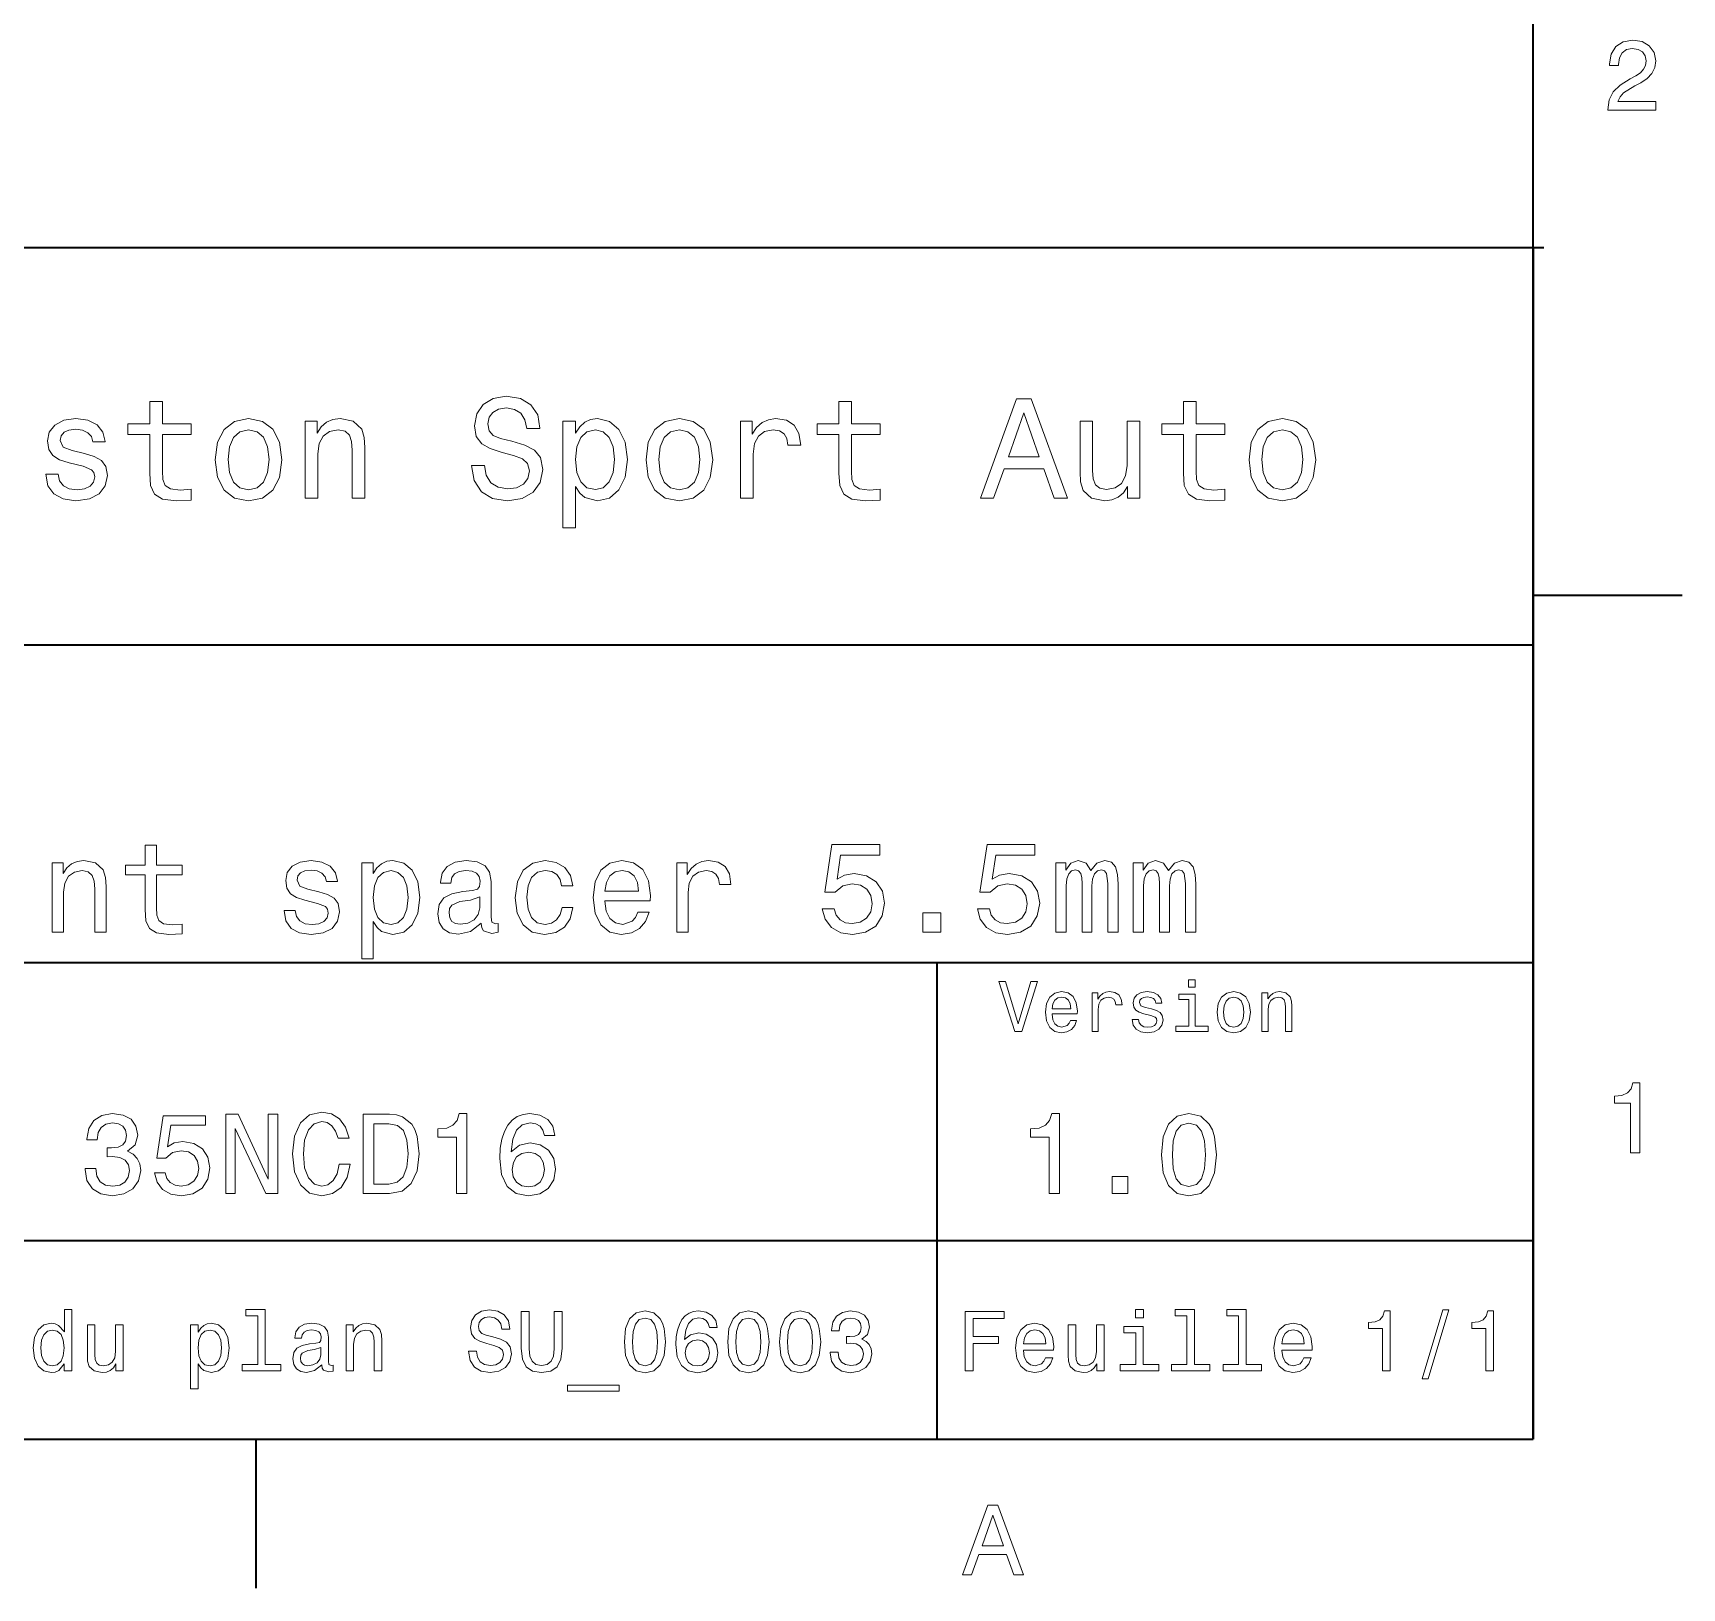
# Model space of a CAD drawing. Extents: x 0 to 297, y 0 to 210.
# Drawn here: x 211.5 to 294.5, y 2.5 to 80.8 of the extents above; entities that cross this region are included whole.
import ezdxf

# ---------------------------------------------------------------- set-up
doc = ezdxf.new("R2010")
doc.units = 0

msp = doc.modelspace()

# ---------------------------------------------------------------- linework, layer by layer
at = {"color": 7, "lineweight": 35}
for p, q in [((287, 10), (287, 200)), ((97.543045, 70), (287.54303, 70)), ((287, 70), (287, 10)), ((162, 50), (287, 50)), ((162, 34), (287, 34)), ((257, 10), (257, 34)), ((162, 20), (287, 20)), ((10, 10), (287, 10)), ((97, 10), (287, 10))]:
    msp.add_line(p, q, dxfattribs=at)
at = {"color": 7, "lineweight": 35, "ltscale": 0.1875}
for p, q in [((287, 52.5), (294.5, 52.5)), ((222.699997, 10), (222.699997, 2.5))]:
    msp.add_line(p, q, dxfattribs=at)
at = {"color": 7, "lineweight": 13}
for points in [[(290.76947, 76.916786), (293.175079, 76.916786), (293.175079, 77.350502), (291.273773, 77.350502), (291.3797, 77.587532), (291.561249, 77.784218), (292.121033, 78.142288), (292.418579, 78.293587), (292.751434, 78.510445), (292.988464, 78.762604), (293.124634, 79.060158), (293.175079, 79.398056), (293.089355, 79.821686), (292.852325, 80.154541), (292.489197, 80.366356), (292.020172, 80.442001), (291.536041, 80.35627), (291.167877, 80.119232), (290.930847, 79.740997), (290.850159, 79.241714), (290.850159, 79.171112), (291.309082, 79.171112), (291.309082, 79.211456), (291.354462, 79.554398), (291.490631, 79.806557), (291.707489, 79.967941), (291.994965, 80.023415), (292.287476, 79.972984), (292.504333, 79.846901), (292.645538, 79.650215), (292.695984, 79.403099), (292.660675, 79.171112), (292.56485, 78.974426), (292.403473, 78.802956), (292.181549, 78.651657), (291.884003, 78.490273), (291.389771, 78.177589), (291.041779, 77.844742), (290.835022, 77.441284), (290.76947, 76.931915)], [(234.20462, 59.030979), (233.548996, 59.030979), (233.693085, 58.267288), (234.053314, 57.70533), (234.608078, 57.366714), (235.357361, 57.244236), (236.099426, 57.359509), (236.654175, 57.67651), (237.007202, 58.17363), (237.136902, 58.82925), (237.028824, 59.420029), (236.726227, 59.801872), (236.236313, 60.054031), (235.580704, 60.241352), (235.018738, 60.378242), (234.651306, 60.536743), (234.442368, 60.767288), (234.377533, 61.127522), (234.442368, 61.451729), (234.629684, 61.696686), (234.917877, 61.862389), (235.314133, 61.920029), (235.71759, 61.84798), (236.034592, 61.653458), (236.24353, 61.32925), (236.344391, 60.889767), (237, 60.889767), (237, 60.904179), (236.884735, 61.581409), (236.546112, 62.085732), (236.01297, 62.402737), (235.292511, 62.510807), (234.644104, 62.402737), (234.139771, 62.100143), (233.815567, 61.631844), (233.700287, 61.026657), (233.793961, 60.486309), (234.067734, 60.118874), (234.5, 59.873917), (235.09079, 59.6866), (235.674362, 59.520893), (236.113831, 59.362389), (236.380402, 59.131844), (236.47406, 58.757202), (236.387619, 58.375359), (236.164276, 58.087173), (235.825653, 57.907059), (235.386169, 57.849422), (234.896255, 57.928673), (234.521622, 58.159222), (234.283875, 58.533859)], [(259.175781, 57.381123), (259.838623, 57.381123), (260.364563, 58.850864), (262.360229, 58.850864), (262.886169, 57.381123), (263.563416, 57.381123), (261.733429, 62.388329), (260.998566, 62.388329)], [(217.353027, 60.579971), (217.353027, 58.64193), (217.396255, 58.015129), (217.597992, 57.582851), (218.001434, 57.330688), (218.685883, 57.244236), (219.43515, 57.280258), (219.43515, 57.827808), (218.887604, 57.78458), (218.390488, 57.842216), (218.123917, 58.022331), (218.008652, 58.324928), (217.98703, 58.75), (217.98703, 60.579971), (219.43515, 60.579971), (219.43515, 61.120316), (217.98703, 61.120316), (217.98703, 62.251438), (217.353027, 62.251438), (217.353027, 61.120316), (216.257935, 61.120316), (216.257935, 60.579971)], [(252.05043, 60.579971), (252.05043, 58.64193), (252.093658, 58.015129), (252.29538, 57.582851), (252.698853, 57.330688), (253.383286, 57.244236), (254.132568, 57.280258), (254.132568, 57.827808), (253.585022, 57.78458), (253.087891, 57.842216), (252.82132, 58.022331), (252.706055, 58.324928), (252.684448, 58.75), (252.684448, 60.579971), (254.132568, 60.579971), (254.132568, 61.120316), (252.684448, 61.120316), (252.684448, 62.251438), (252.05043, 62.251438), (252.05043, 61.120316), (250.955322, 61.120316), (250.955322, 60.579971)], [(260.595093, 59.463257), (261.365997, 61.667866), (262.136902, 59.463257)], [(269.399109, 60.579971), (269.399109, 58.64193), (269.442352, 58.015129), (269.644073, 57.582851), (270.047546, 57.330688), (270.731995, 57.244236), (271.481262, 57.280258), (271.481262, 57.827808), (270.933716, 57.78458), (270.436584, 57.842216), (270.170013, 58.022331), (270.054749, 58.324928), (270.033142, 58.75), (270.033142, 60.579971), (271.481262, 60.579971), (271.481262, 61.120316), (270.033142, 61.120316), (270.033142, 62.251438), (269.399109, 62.251438), (269.399109, 61.120316), (268.304016, 61.120316), (268.304016, 60.579971)], [(214.060516, 59.636166), (213.44812, 59.780258), (212.994232, 59.945965), (212.842941, 60.28458), (212.886169, 60.522331), (213.03746, 60.695244), (213.282425, 60.803314), (213.635437, 60.846542), (213.97406, 60.803314), (214.240631, 60.67363), (214.413544, 60.479107), (214.485596, 60.219738), (215.105194, 60.219738), (215.105194, 60.23415), (214.997116, 60.70245), (214.701721, 61.069885), (214.240631, 61.30043), (213.635437, 61.386887), (213.023056, 61.30043), (212.57637, 61.062679), (212.29538, 60.709652), (212.208939, 60.262966), (212.273773, 59.830688), (212.475494, 59.528095), (212.806915, 59.311958), (213.289627, 59.16066), (213.995682, 58.987751), (214.427948, 58.807636), (214.543228, 58.663544), (214.586456, 58.447407), (214.521606, 58.180836), (214.348694, 57.979107), (214.067719, 57.849422), (213.693085, 57.806194), (213.296829, 57.849422), (213.008636, 58.000721), (212.814117, 58.245674), (212.734863, 58.584293), (212.122482, 58.584293), (212.223343, 58.007923), (212.518738, 57.590057), (212.98703, 57.337894), (213.635437, 57.244236), (214.312683, 57.337894), (214.809799, 57.590057), (215.112396, 57.993515), (215.220459, 58.519451), (215.141205, 58.973343), (214.917862, 59.283138), (214.55043, 59.484871)], [(220.65274, 59.311958), (220.768005, 58.432995), (221.099426, 57.78458), (221.625366, 57.381123), (222.331421, 57.244236), (223.030258, 57.381123), (223.556198, 57.777374), (223.887604, 58.425793), (224.010086, 59.311958), (223.887604, 60.190922), (223.556198, 60.846542), (223.030258, 61.242794), (222.331421, 61.386887), (221.625366, 61.242794), (221.099426, 60.839336), (220.768005, 60.190922)], [(221.301147, 59.319164), (221.365997, 59.967579), (221.567719, 60.435879), (221.891937, 60.72406), (222.331421, 60.824928), (222.763687, 60.72406), (223.087891, 60.443081), (223.289627, 59.967579), (223.361679, 59.319164), (223.289627, 58.663544), (223.087891, 58.188038), (222.763687, 57.899853), (222.331421, 57.806194), (221.891937, 57.899853), (221.567719, 58.188038), (221.365997, 58.663544)], [(225.177246, 57.381123), (225.811249, 57.381123), (225.811249, 59.614552), (225.876083, 60.12608), (226.085022, 60.500717), (226.409225, 60.731266), (226.841507, 60.817722), (227.187317, 60.745674), (227.403458, 60.551151), (227.511536, 60.226944), (227.547546, 59.794666), (227.547546, 57.381123), (228.181564, 57.381123), (228.181564, 59.924351), (228.15274, 60.435879), (228.023056, 60.86095), (227.597992, 61.25), (226.935165, 61.386887), (226.567719, 61.336452), (226.257935, 61.199566), (225.991364, 60.969017), (225.782425, 60.659222), (225.782425, 61.25), (225.177246, 61.25)], [(238.786743, 60.652016), (238.786743, 61.25), (238.15274, 61.25), (238.15274, 55.882565), (238.786743, 55.882565), (238.786743, 57.971901), (239.010101, 57.633286), (239.262253, 57.409943), (239.896271, 57.244236), (240.50145, 57.381123), (240.976959, 57.791786), (241.286743, 58.440201), (241.402023, 59.319164), (241.286743, 60.190922), (240.976959, 60.839336), (240.50145, 61.242794), (239.896271, 61.386887), (239.550446, 61.343658), (239.255051, 61.206772), (239.002899, 60.976223)], [(239.788193, 57.8134), (239.363129, 57.907059), (239.053314, 58.195244), (238.858795, 58.663544), (238.793945, 59.319164), (238.858795, 59.967579), (239.053314, 60.435879), (239.363129, 60.716858), (239.788193, 60.817722), (240.177246, 60.716858), (240.48703, 60.428673), (240.681564, 59.960373), (240.753601, 59.319164), (240.681564, 58.67075), (240.48703, 58.195244), (240.177246, 57.907059)], [(242.338623, 59.311958), (242.453888, 58.432995), (242.785309, 57.78458), (243.311249, 57.381123), (244.017303, 57.244236), (244.716141, 57.381123), (245.242081, 57.777374), (245.573486, 58.425793), (245.695969, 59.311958), (245.573486, 60.190922), (245.242081, 60.846542), (244.716141, 61.242794), (244.017303, 61.386887), (243.311249, 61.242794), (242.785309, 60.839336), (242.453888, 60.190922)], [(242.98703, 59.319164), (243.05188, 59.967579), (243.253601, 60.435879), (243.57782, 60.72406), (244.017303, 60.824928), (244.449585, 60.72406), (244.773773, 60.443081), (244.97551, 59.967579), (245.047546, 59.319164), (244.97551, 58.663544), (244.773773, 58.188038), (244.449585, 57.899853), (244.017303, 57.806194), (243.57782, 57.899853), (243.253601, 58.188038), (243.05188, 58.663544)], [(247.100861, 57.381123), (247.734863, 57.381123), (247.734863, 59.592937), (247.799713, 60.12608), (247.994232, 60.507923), (248.311249, 60.738472), (248.736313, 60.817722), (249.053314, 60.767288), (249.291077, 60.623199), (249.435165, 60.378242), (249.485596, 60.046829), (250.126801, 60.046829), (250.040344, 60.630402), (249.802597, 61.048271), (249.406342, 61.30043), (248.865997, 61.386887), (248.498566, 61.32925), (248.181549, 61.185158), (247.900574, 60.940201), (247.677246, 60.608788), (247.677246, 61.25), (247.100861, 61.25)], [(267.194519, 61.25), (266.560516, 61.25), (266.560516, 59.016571), (266.488464, 58.497837), (266.279541, 58.123196), (265.955322, 57.892651), (265.530243, 57.820602), (265.19165, 57.878242), (264.975494, 58.051151), (264.853027, 58.346542), (264.824219, 58.764408), (264.824219, 61.25), (264.190186, 61.25), (264.190186, 58.706772), (264.211792, 58.195244), (264.348694, 57.770172), (264.766571, 57.381123), (265.436584, 57.244236), (265.796814, 57.294666), (266.106628, 57.424351), (266.373199, 57.647694), (266.589325, 57.971901), (266.589325, 57.381123), (267.194519, 57.381123)], [(272.698853, 59.311958), (272.814117, 58.432995), (273.145508, 57.78458), (273.671448, 57.381123), (274.377502, 57.244236), (275.076355, 57.381123), (275.602295, 57.777374), (275.933716, 58.425793), (276.056183, 59.311958), (275.933716, 60.190922), (275.602295, 60.846542), (275.076355, 61.242794), (274.377502, 61.386887), (273.671448, 61.242794), (273.145508, 60.839336), (272.814117, 60.190922)], [(273.34726, 59.319164), (273.412109, 59.967579), (273.613831, 60.435879), (273.938019, 60.72406), (274.377502, 60.824928), (274.809784, 60.72406), (275.134003, 60.443081), (275.335724, 59.967579), (275.407776, 59.319164), (275.335724, 58.663544), (275.134003, 58.188038), (274.809784, 57.899853), (274.377502, 57.806194), (273.938019, 57.899853), (273.613831, 58.188038), (273.412109, 58.663544)], [(217.115997, 38.409222), (217.115997, 36.664986), (217.154892, 36.100864), (217.336456, 35.711815), (217.69957, 35.484871), (218.315552, 35.407059), (218.989914, 35.43948), (218.989914, 35.932274), (218.497116, 35.893372), (218.049713, 35.945244), (217.809799, 36.107349), (217.706055, 36.379681), (217.6866, 36.762245), (217.6866, 38.409222), (218.989914, 38.409222), (218.989914, 38.895531), (217.6866, 38.895531), (217.6866, 39.913544), (217.115997, 39.913544), (217.115997, 38.895531), (216.130402, 38.895531), (216.130402, 38.409222)], [(251.216125, 36.703888), (251.358795, 36.172188), (251.676514, 35.757202), (252.143372, 35.497837), (252.739899, 35.400574), (253.394806, 35.517288), (253.907059, 35.835014), (254.231262, 36.340778), (254.354462, 36.989193), (254.244232, 37.592216), (253.932983, 38.065559), (253.446686, 38.370316), (252.817719, 38.480545), (252.331406, 38.402737), (251.955322, 38.188759), (252.136887, 39.401295), (254.108063, 39.401295), (254.108063, 39.932995), (251.702454, 39.932995), (251.345825, 37.546829), (251.864548, 37.546829), (252.240631, 37.851585), (252.720459, 37.961815), (253.135437, 37.890488), (253.453156, 37.682995), (253.654175, 37.365273), (253.725494, 36.956772), (253.654175, 36.548271), (253.446686, 36.230545), (253.128967, 36.029537), (252.720459, 35.958214), (252.376801, 36.003601), (252.110947, 36.152737), (251.916412, 36.386166), (251.819153, 36.703888)], [(259.023041, 36.703888), (259.16571, 36.172188), (259.483429, 35.757202), (259.950287, 35.497837), (260.546814, 35.400574), (261.201721, 35.517288), (261.713989, 35.835014), (262.038177, 36.340778), (262.161377, 36.989193), (262.051147, 37.592216), (261.739899, 38.065559), (261.253601, 38.370316), (260.624634, 38.480545), (260.138306, 38.402737), (259.762238, 38.188759), (259.943787, 39.401295), (261.914978, 39.401295), (261.914978, 39.932995), (259.509369, 39.932995), (259.15274, 37.546829), (259.671448, 37.546829), (260.047546, 37.851585), (260.527374, 37.961815), (260.942352, 37.890488), (261.260071, 37.682995), (261.46109, 37.365273), (261.53241, 36.956772), (261.46109, 36.548271), (261.253601, 36.230545), (260.935883, 36.029537), (260.527374, 35.958214), (260.183716, 36.003601), (259.917847, 36.152737), (259.723328, 36.386166), (259.626068, 36.703888)], [(212.447403, 35.530258), (213.018005, 35.530258), (213.018005, 37.540344), (213.07637, 38.000721), (213.264404, 38.337894), (213.556198, 38.545387), (213.945251, 38.623199), (214.256485, 38.558357), (214.451004, 38.383286), (214.548264, 38.091499), (214.580688, 37.70245), (214.580688, 35.530258), (215.151291, 35.530258), (215.151291, 37.819164), (215.125366, 38.279537), (215.008636, 38.662102), (214.626083, 39.012245), (214.029541, 39.135445), (213.698853, 39.090057), (213.420029, 38.966858), (213.180115, 38.759365), (212.992065, 38.480545), (212.992065, 39.012245), (212.447403, 39.012245)], [(225.863113, 37.559795), (225.311951, 37.68948), (224.903458, 37.838615), (224.767288, 38.143372), (224.806198, 38.357346), (224.942352, 38.512966), (225.162811, 38.610229), (225.480545, 38.649136), (225.785294, 38.610229), (226.025208, 38.493515), (226.180832, 38.318443), (226.245667, 38.085014), (226.803314, 38.085014), (226.803314, 38.09798), (226.706055, 38.519451), (226.440201, 38.850143), (226.025208, 39.057636), (225.480545, 39.135445), (224.929382, 39.057636), (224.527374, 38.843658), (224.27449, 38.525936), (224.196686, 38.123917), (224.255035, 37.734871), (224.4366, 37.462536), (224.734863, 37.268009), (225.169312, 37.131844), (225.804749, 36.976223), (226.193802, 36.814121), (226.297546, 36.684437), (226.336456, 36.489914), (226.278091, 36.25), (226.122467, 36.068443), (225.869598, 35.951729), (225.53241, 35.912823), (225.175781, 35.951729), (224.916428, 36.087894), (224.741348, 36.308357), (224.670029, 36.61311), (224.118866, 36.61311), (224.209656, 36.094379), (224.475494, 35.7183), (224.896973, 35.491352), (225.480545, 35.407059), (226.090057, 35.491352), (226.53746, 35.7183), (226.809799, 36.081409), (226.907059, 36.554752), (226.835724, 36.963257), (226.63472, 37.242073), (226.304031, 37.42363)], [(228.599426, 38.474064), (228.599426, 39.012245), (228.028809, 39.012245), (228.028809, 34.181557), (228.599426, 34.181557), (228.599426, 36.061958), (228.80043, 35.757202), (229.027374, 35.556194), (229.597977, 35.407059), (230.142639, 35.530258), (230.570602, 35.899857), (230.849426, 36.483429), (230.953171, 37.274494), (230.849426, 38.059078), (230.570602, 38.642651), (230.142639, 39.005764), (229.597977, 39.135445), (229.286743, 39.096542), (229.020889, 38.973343), (228.793945, 38.76585)], [(234.033142, 35.98415), (234.033142, 35.964695), (234.065552, 35.744236), (234.162811, 35.588615), (234.57132, 35.465416), (234.889038, 35.517288), (234.889038, 35.958214), (234.752869, 35.938759), (234.57132, 36.023052), (234.538895, 36.282421), (234.538895, 38.085014), (234.46109, 38.545387), (234.234146, 38.869595), (233.838608, 39.064121), (233.280975, 39.135445), (232.736298, 39.057636), (232.33429, 38.837173), (232.081406, 38.493515), (231.997116, 38.039623), (231.997116, 38.000721), (232.509369, 38.000721), (232.554749, 38.273052), (232.697403, 38.467579), (232.930832, 38.584293), (233.26152, 38.629681), (233.579254, 38.59726), (233.806183, 38.5), (233.942352, 38.331409), (233.987747, 38.09798), (233.961807, 37.825645), (233.858063, 37.68948), (233.598694, 37.624638), (233.112396, 37.572765), (232.554749, 37.456051), (232.15921, 37.248558), (231.925781, 36.924351), (231.854462, 36.444523), (231.919312, 36.016571), (232.120316, 35.698845), (232.444519, 35.497837), (232.891922, 35.426514), (233.494949, 35.562679)], [(238.085724, 37.858067), (238.649841, 37.858067), (238.533142, 38.376801), (238.254318, 38.785301), (237.819885, 39.038185), (237.255768, 39.135445), (236.633286, 39.005764), (236.159943, 38.642651), (235.861664, 38.052593), (235.757919, 37.261528), (235.855179, 36.476944), (236.146973, 35.893372), (236.607346, 35.530258), (237.236298, 35.407059), (237.793945, 35.504322), (238.228378, 35.776657), (238.526657, 36.204609), (238.656342, 36.775215), (238.111664, 36.775215), (238.014404, 36.412102), (237.832855, 36.139767), (237.573486, 35.97118), (237.255768, 35.919308), (236.860229, 36.003601), (236.574921, 36.262966), (236.399841, 36.684437), (236.341492, 37.280979), (236.399841, 37.864552), (236.581406, 38.286022), (236.873199, 38.545387), (237.255768, 38.636166), (237.592926, 38.577808), (237.845825, 38.428673), (238.014404, 38.182274)], [(240.270889, 37.105907), (242.553314, 37.105907), (242.559784, 37.371758), (242.456055, 38.117435), (242.170746, 38.675072), (241.716858, 39.012245), (241.113831, 39.135445), (240.523773, 39.005764), (240.069885, 38.642651), (239.778091, 38.052593), (239.674347, 37.274494), (239.771606, 36.476944), (240.0634, 35.893372), (240.510803, 35.530258), (241.094376, 35.407059), (241.600143, 35.491352), (242.015121, 35.711815), (242.319885, 36.061958), (242.494949, 36.528816), (241.930832, 36.528816), (241.814117, 36.269451), (241.645523, 36.074928), (241.165695, 35.919308), (240.796112, 35.990631), (240.517288, 36.217579), (240.335724, 36.587173), (240.270889, 37.086452)], [(243.889038, 35.530258), (244.459656, 35.530258), (244.459656, 37.520893), (244.518005, 38.000721), (244.693085, 38.344379), (244.978378, 38.551872), (245.360947, 38.623199), (245.64624, 38.577808), (245.860229, 38.448124), (245.989899, 38.227665), (246.035294, 37.929394), (246.612396, 37.929394), (246.534576, 38.454609), (246.320602, 38.830692), (245.963974, 39.057636), (245.477661, 39.135445), (245.146973, 39.083572), (244.861664, 38.953888), (244.60878, 38.733429), (244.407776, 38.435158), (244.407776, 39.012245), (243.889038, 39.012245)], [(262.965424, 35.530258), (263.490631, 35.530258), (263.490631, 37.858067), (263.523041, 38.208214), (263.6203, 38.461094), (263.76944, 38.610229), (263.963989, 38.668587), (264.119598, 38.616714), (264.223328, 38.48703), (264.275208, 38.266571), (264.294678, 37.974781), (264.294678, 35.530258), (264.787476, 35.530258), (264.787476, 37.858067), (264.819885, 38.201729), (264.917145, 38.454609), (265.072754, 38.610229), (265.267273, 38.668587), (265.422913, 38.616714), (265.526642, 38.48703), (265.591492, 37.974781), (265.591492, 35.530258), (266.116699, 35.530258), (266.116699, 37.935879), (266.08429, 38.435158), (265.98053, 38.817722), (265.773041, 39.051151), (265.435883, 39.135445), (265.040344, 39.005764), (264.735596, 38.629681), (264.495667, 38.999279), (264.093658, 39.135445), (263.72406, 39.005764), (263.471191, 38.642651), (263.471191, 39.012245), (262.965424, 39.012245)], [(266.868866, 35.530258), (267.394104, 35.530258), (267.394104, 37.858067), (267.426514, 38.208214), (267.523773, 38.461094), (267.672913, 38.610229), (267.867432, 38.668587), (268.023041, 38.616714), (268.126801, 38.48703), (268.17865, 38.266571), (268.19812, 37.974781), (268.19812, 35.530258), (268.690918, 35.530258), (268.690918, 37.858067), (268.723328, 38.201729), (268.820618, 38.454609), (268.976227, 38.610229), (269.170746, 38.668587), (269.326355, 38.616714), (269.430115, 38.48703), (269.494934, 37.974781), (269.494934, 35.530258), (270.020172, 35.530258), (270.020172, 37.935879), (269.987732, 38.435158), (269.884003, 38.817722), (269.676514, 39.051151), (269.339325, 39.135445), (268.943787, 39.005764), (268.639038, 38.629681), (268.399139, 38.999279), (267.997101, 39.135445), (267.627502, 39.005764), (267.374634, 38.642651), (267.374634, 39.012245), (266.868866, 39.012245)], [(229.500717, 35.919308), (229.118149, 36.003601), (228.839325, 36.262966), (228.664261, 36.684437), (228.605896, 37.274494), (228.664261, 37.858067), (228.839325, 38.279537), (229.118149, 38.532421), (229.500717, 38.623199), (229.850861, 38.532421), (230.129684, 38.273052), (230.304749, 37.851585), (230.369598, 37.274494), (230.304749, 36.690922), (230.129684, 36.262966), (229.850861, 36.003601)], [(240.270889, 37.585735), (240.342209, 38.033138), (240.517288, 38.363831), (240.783142, 38.564842), (241.13327, 38.636166), (241.476944, 38.564842), (241.742798, 38.363831), (241.904892, 38.033138), (241.963257, 37.585735)], [(233.968292, 36.749279), (233.890488, 36.412102), (233.682983, 36.152737), (233.37175, 35.98415), (232.989197, 35.925793), (232.742798, 35.958214), (232.567719, 36.061958), (232.457489, 36.243515), (232.425064, 36.496395), (232.451004, 36.723343), (232.554749, 36.885445), (232.969727, 37.067001), (233.494949, 37.14481), (233.968292, 37.30043)], [(256.280273, 35.530258), (257.175049, 35.530258), (257.175049, 36.496395), (256.280273, 36.496395)], [(261.71109, 33.03458), (261.08429, 30.905619), (260.439484, 33.03458), (260.09726, 33.03458), (260.904175, 30.530979), (261.264404, 30.530979), (262.053314, 33.03458)], [(262.784576, 31.40634), (264.052582, 31.40634), (264.056183, 31.554033), (263.998566, 31.9683), (263.840057, 32.278099), (263.587891, 32.465416), (263.252869, 32.533859), (262.925079, 32.461815), (262.672913, 32.260086), (262.510803, 31.932276), (262.453156, 31.5), (262.507202, 31.056915), (262.669312, 30.732708), (262.917877, 30.530979), (263.242065, 30.462536), (263.523041, 30.509365), (263.753601, 30.631844), (263.922913, 30.826368), (264.020172, 31.085733), (263.706787, 31.085733), (263.641937, 30.941643), (263.548279, 30.833572), (263.281708, 30.747118), (263.076355, 30.786743), (262.921478, 30.912823), (262.820618, 31.118155), (262.784576, 31.395533)], [(264.794678, 30.530979), (265.111664, 30.530979), (265.111664, 31.636887), (265.144104, 31.903458), (265.241364, 32.094379), (265.399841, 32.209652), (265.612396, 32.249279), (265.770905, 32.224064), (265.889771, 32.152016), (265.961823, 32.029537), (265.98703, 31.863832), (266.307648, 31.863832), (266.264404, 32.155621), (266.145538, 32.364552), (265.947418, 32.490635), (265.677246, 32.533859), (265.49353, 32.505043), (265.335022, 32.432995), (265.194519, 32.310516), (265.082855, 32.144814), (265.082855, 32.465416), (264.794678, 32.465416)], [(267.791779, 31.658501), (267.485596, 31.730547), (267.258636, 31.8134), (267.182983, 31.982708), (267.20462, 32.101585), (267.280273, 32.188038), (267.40274, 32.242073), (267.579254, 32.263687), (267.748566, 32.242073), (267.881836, 32.177231), (267.968292, 32.079971), (268.004333, 31.950287), (268.314117, 31.950287), (268.314117, 31.957493), (268.260101, 32.191643), (268.112396, 32.375359), (267.881836, 32.490635), (267.579254, 32.533859), (267.273041, 32.490635), (267.049713, 32.371758), (266.90921, 32.195244), (266.865997, 31.971901), (266.898407, 31.755764), (266.999268, 31.604465), (267.164978, 31.496397), (267.406342, 31.420748), (267.759369, 31.334293), (267.975494, 31.244236), (268.033142, 31.17219), (268.054749, 31.064121), (268.022339, 30.930836), (267.935883, 30.829971), (267.79538, 30.765129), (267.608063, 30.743515), (267.409943, 30.765129), (267.265839, 30.840778), (267.168579, 30.963255), (267.128967, 31.132565), (266.822754, 31.132565), (266.873199, 30.844379), (267.020905, 30.635447), (267.255035, 30.509365), (267.579254, 30.462536), (267.917877, 30.509365), (268.166412, 30.635447), (268.317719, 30.837175), (268.371765, 31.100143), (268.332123, 31.327089), (268.220459, 31.481987), (268.036743, 31.582851)], [(269.981995, 30.79755), (269.981995, 32.400574), (269.167877, 32.400574), (269.167877, 32.130402), (269.664978, 32.130402), (269.664978, 30.79755), (269.016571, 30.79755), (269.016571, 30.530979), (270.637604, 30.530979), (270.637604, 30.79755)], [(269.992798, 33.117435), (269.657776, 33.117435), (269.657776, 32.757202), (269.992798, 32.757202)], [(271.087891, 31.496397), (271.145538, 31.056915), (271.311249, 30.732708), (271.574219, 30.530979), (271.927246, 30.462536), (272.276672, 30.530979), (272.539612, 30.729107), (272.705322, 31.053314), (272.766571, 31.496397), (272.705322, 31.935879), (272.539612, 32.263687), (272.276672, 32.461815), (271.927246, 32.533859), (271.574219, 32.461815), (271.311249, 32.260086), (271.145538, 31.935879)], [(273.350159, 30.530979), (273.667145, 30.530979), (273.667145, 31.647694), (273.699554, 31.903458), (273.804047, 32.090778), (273.966125, 32.206051), (274.182281, 32.249279), (274.355194, 32.213257), (274.463257, 32.115993), (274.517303, 31.95389), (274.535309, 31.737751), (274.535309, 30.530979), (274.852295, 30.530979), (274.852295, 31.802593), (274.837891, 32.058357), (274.773041, 32.270893), (274.560516, 32.465416), (274.229095, 32.533859), (274.04538, 32.508644), (273.890503, 32.440201), (273.757202, 32.324928), (273.65274, 32.170029), (273.65274, 32.465416), (273.350159, 32.465416)], [(262.784576, 31.672911), (262.824219, 31.921469), (262.921478, 32.105186), (263.069153, 32.216858), (263.263702, 32.256485), (263.45462, 32.216858), (263.602295, 32.105186), (263.692352, 31.921469), (263.724792, 31.672911)], [(271.412109, 31.5), (271.444519, 31.824207), (271.54538, 32.058357), (271.707489, 32.20245), (271.927246, 32.25288), (272.143372, 32.20245), (272.305481, 32.061958), (272.406342, 31.824207), (272.442352, 31.5), (272.406342, 31.17219), (272.305481, 30.934437), (272.143372, 30.790344), (271.927246, 30.743515), (271.707489, 30.790344), (271.54538, 30.934437), (271.444519, 31.17219)], [(291.909241, 24.416786), (292.368164, 24.416786), (292.368164, 27.942001), (292.025208, 27.942001), (291.934448, 27.634365), (291.752899, 27.427593), (291.475525, 27.306557), (291.092224, 27.266211), (291.092224, 26.90814), (291.909241, 26.90814)], [(214.100861, 23.616716), (214.100861, 23.57637), (214.193085, 23.023056), (214.463974, 22.60807), (214.890488, 22.342941), (215.455338, 22.244957), (216.054749, 22.342941), (216.504318, 22.596542), (216.792511, 23), (216.896255, 23.518732), (216.850143, 23.858791), (216.723343, 24.135448), (216.515854, 24.348703), (216.239197, 24.504324), (216.613831, 24.815563), (216.746399, 25.311239), (216.659943, 25.760807), (216.412109, 26.100864), (216.008636, 26.314121), (215.455338, 26.38905), (214.9366, 26.296831), (214.53891, 26.043228), (214.279541, 25.639771), (214.193085, 25.103746), (214.193085, 25.063402), (214.706055, 25.063402), (214.752167, 25.432278), (214.902023, 25.697407), (215.144089, 25.858791), (215.484146, 25.916428), (215.783859, 25.870317), (216.002884, 25.749281), (216.135452, 25.553314), (216.187317, 25.288185), (216.135452, 25.005764), (215.997116, 24.815563), (215.755035, 24.700289), (215.426514, 24.665707), (215.201721, 24.671471), (215.201721, 24.216139), (215.484146, 24.227667), (215.84726, 24.175793), (216.118149, 24.037464), (216.279541, 23.812681), (216.337173, 23.518732), (216.273773, 23.184439), (216.106628, 22.9366), (215.841492, 22.780981), (215.489914, 22.729107), (215.126801, 22.786745), (214.861664, 22.959656), (214.694519, 23.236313), (214.631119, 23.616716)], [(217.593658, 23.40346), (217.720459, 22.930836), (218.002884, 22.56196), (218.417862, 22.331413), (218.94812, 22.244957), (219.530258, 22.348703), (219.985596, 22.631124), (220.273773, 23.080692), (220.383286, 23.657061), (220.285309, 24.193085), (220.008636, 24.613834), (219.57637, 24.884727), (219.017288, 24.98271), (218.585007, 24.913546), (218.250717, 24.723343), (218.412109, 25.801153), (220.164261, 25.801153), (220.164261, 26.273777), (218.02594, 26.273777), (217.708939, 24.152739), (218.170029, 24.152739), (218.504318, 24.423632), (218.930832, 24.521614), (219.299713, 24.458214), (219.582123, 24.273777), (219.760803, 23.991356), (219.824203, 23.628242), (219.760803, 23.265131), (219.57637, 22.98271), (219.293945, 22.804035), (218.930832, 22.740635), (218.625366, 22.780981), (218.389053, 22.913546), (218.216141, 23.121038), (218.129684, 23.40346)], [(221.17868, 22.360231), (221.657059, 22.360231), (221.657059, 25.639771), (223.190201, 22.360231), (223.806915, 22.360231), (223.806915, 26.360231), (223.322769, 26.360231), (223.322769, 23.080692), (221.806915, 26.360231), (221.17868, 26.360231)], [(226.896255, 23.847263), (226.780975, 23.363113), (226.590775, 23.017292), (226.325653, 22.804035), (226.014404, 22.734871), (225.639771, 22.838617), (225.345825, 23.149857), (225.149857, 23.657061), (225.086456, 24.360231), (225.149857, 25.057638), (225.340057, 25.570606), (225.634003, 25.881845), (226.014404, 25.991356), (226.291061, 25.933718), (226.527374, 25.772335), (226.711807, 25.51297), (226.838623, 25.155621), (227.386169, 25.155621), (227.213257, 25.703171), (226.913544, 26.118156), (226.504318, 26.377522), (226.014404, 26.469742), (225.403458, 26.325649), (224.9366, 25.922192), (224.636887, 25.259367), (224.533142, 24.360231), (224.636887, 23.461096), (224.9366, 22.798271), (225.403458, 22.38905), (226.014404, 22.250721), (226.55043, 22.360231), (226.982712, 22.665707), (227.288177, 23.167149), (227.44957, 23.847263)], [(229.426514, 26.360231), (228.095093, 26.360231), (228.095093, 22.360231), (229.426514, 22.360231), (230.054749, 22.487032), (230.521606, 22.873199), (230.809799, 23.501442), (230.913544, 24.360231), (230.82132, 25.236313), (230.706055, 25.582134), (230.544662, 25.858791), (230.077805, 26.233431), (229.772339, 26.325649)], [(229.386169, 25.881845), (229.824203, 25.795389), (230.123917, 25.53026), (230.302582, 25.057638), (230.360229, 24.360231), (230.296829, 23.685881), (230.118149, 23.213257), (229.812683, 22.930836), (229.386169, 22.838617), (228.631119, 22.838617), (228.631119, 25.881845)], [(232.798264, 22.360231), (233.322769, 22.360231), (233.322769, 26.38905), (232.930832, 26.38905), (232.827087, 26.037464), (232.619598, 25.801153), (232.302597, 25.662825), (231.864548, 25.616714), (231.864548, 25.207493), (232.798264, 25.207493)], [(237.755035, 25.282421), (237.645538, 25.749281), (237.391937, 26.095102), (237, 26.314121), (236.492798, 26.38905), (236.15274, 26.348703), (235.858795, 26.239193), (235.599426, 26.06052), (235.380402, 25.806917), (235.207489, 25.489914), (235.080688, 25.103746), (235, 24.648417), (234.976944, 24.135448), (235.069168, 23.317003), (235.351593, 22.723343), (235.806915, 22.365995), (236.429398, 22.244957), (236.988464, 22.348703), (237.414978, 22.619596), (237.69165, 23.04611), (237.789627, 23.587896), (237.69165, 24.135448), (237.426514, 24.556196), (237.017288, 24.821327), (236.510086, 24.913546), (235.96254, 24.798271), (235.553314, 24.469742), (235.639771, 25.103746), (235.824203, 25.559078), (236.106628, 25.829971), (236.498566, 25.922192), (236.786743, 25.876081), (237.005768, 25.755043), (237.149857, 25.553314), (237.224777, 25.282421)], [(262.631134, 22.360231), (263.155609, 22.360231), (263.155609, 26.38905), (262.763702, 26.38905), (262.659943, 26.037464), (262.452454, 25.801153), (262.135437, 25.662825), (261.697418, 25.616714), (261.697418, 25.207493), (262.631134, 25.207493)], [(268.285309, 24.314121), (268.371765, 23.409224), (268.642639, 22.763689), (269.074921, 22.371759), (269.674347, 22.244957), (270.268005, 22.371759), (270.700287, 22.763689), (270.965424, 23.409224), (271.057648, 24.314121), (270.965424, 25.213257), (270.855896, 25.570606), (270.700287, 25.864553), (270.268005, 26.256485), (269.674347, 26.38905), (269.074921, 26.256485), (268.642639, 25.858791), (268.371765, 25.213257)], [(268.838623, 24.314121), (268.884735, 25.011528), (269.028809, 25.51297), (269.288177, 25.806917), (269.674347, 25.910664), (270.054749, 25.806917), (270.314117, 25.51297), (270.458221, 25.011528), (270.504333, 24.314121), (270.458221, 23.610952), (270.314117, 23.10951), (270.054749, 22.815563), (269.674347, 22.717581), (269.288177, 22.815563), (269.028809, 23.10951), (268.884735, 23.610952)], [(237.230545, 23.582134), (237.167145, 23.219021), (237.005768, 22.942364), (236.746399, 22.757925), (236.42363, 22.700289), (236.083572, 22.757925), (235.824203, 22.9366), (235.657059, 23.213257), (235.605194, 23.57637), (235.662827, 23.933718), (235.824203, 24.204613), (236.08934, 24.377522), (236.446686, 24.440924), (236.757919, 24.377522), (237.005768, 24.210375), (237.167145, 23.939482)], [(265.806915, 22.360231), (266.602295, 22.360231), (266.602295, 23.219021), (265.806915, 23.219021)], [(213.048996, 13.787464), (213.048996, 13.428675), (213.429398, 13.428675), (213.429398, 16.532421), (213.053314, 16.532421), (213.053314, 15.395534), (212.763687, 15.724064), (212.586456, 15.801874), (212.383286, 15.832133), (212.015854, 15.745678), (211.730545, 15.503603), (211.544662, 15.114553), (211.479828, 14.591499), (211.544662, 14.068444), (211.730545, 13.675073), (212.015854, 13.428675), (212.383286, 13.346542), (212.586456, 13.376801), (212.768005, 13.454611)], [(219.788193, 15.391211), (219.788193, 15.75), (219.407776, 15.75), (219.407776, 12.529539), (219.788193, 12.529539), (219.788193, 13.783141), (219.922195, 13.579971), (220.073486, 13.445966), (220.453888, 13.346542), (220.817001, 13.428675), (221.10231, 13.675073), (221.288193, 14.064121), (221.357346, 14.591499), (221.288193, 15.114553), (221.10231, 15.503603), (220.817001, 15.745678), (220.453888, 15.832133), (220.246399, 15.806196), (220.069168, 15.724064), (219.917877, 15.585735)], [(222.788193, 16.212536), (222.788193, 13.748559), (222.005768, 13.748559), (222.005768, 13.428675), (223.946686, 13.428675), (223.946686, 13.748559), (223.168594, 13.748559), (223.168594, 16.532421), (222.19165, 16.532421), (222.19165, 16.212536)], [(226.01297, 13.731268), (226.01297, 13.7183), (226.034592, 13.571326), (226.099426, 13.46758), (226.371765, 13.385448), (226.583588, 13.42003), (226.583588, 13.713977), (226.492798, 13.701009), (226.371765, 13.757205), (226.350159, 13.930116), (226.350159, 15.131845), (226.298279, 15.438761), (226.146973, 15.6549), (225.883286, 15.784582), (225.511536, 15.832133), (225.148422, 15.78026), (224.880402, 15.633286), (224.711823, 15.404179), (224.655624, 15.101585), (224.655624, 15.075649), (224.997131, 15.075649), (225.027374, 15.257205), (225.122482, 15.386889), (225.278107, 15.464698), (225.498566, 15.494957), (225.710388, 15.473343), (225.861679, 15.408502), (225.952454, 15.29611), (225.982712, 15.140491), (225.965424, 14.958934), (225.896255, 14.868156), (225.723343, 14.824928), (225.399139, 14.790346), (225.027374, 14.712537), (224.763687, 14.574208), (224.608078, 14.358069), (224.560516, 14.038185), (224.60376, 13.752882), (224.737762, 13.541066), (224.953888, 13.407061), (225.252167, 13.35951), (225.654175, 13.450289)], [(227.236313, 13.428675), (227.616714, 13.428675), (227.616714, 14.768732), (227.655624, 15.075649), (227.780975, 15.300432), (227.97551, 15.438761), (228.234879, 15.490635), (228.442368, 15.447407), (228.572052, 15.330692), (228.636887, 15.136168), (228.658508, 14.876801), (228.658508, 13.428675), (229.03891, 13.428675), (229.03891, 14.954612), (229.021622, 15.261528), (228.943817, 15.516571), (228.688766, 15.75), (228.291077, 15.832133), (228.070618, 15.801874), (227.884735, 15.719741), (227.724792, 15.581412), (227.599426, 15.395534), (227.599426, 15.75), (227.236313, 15.75)], [(233.799698, 14.418589), (233.406326, 14.418589), (233.492783, 13.960375), (233.708923, 13.623199), (234.041779, 13.42003), (234.491348, 13.346542), (234.9366, 13.415707), (235.26944, 13.605908), (235.481262, 13.904179), (235.559067, 14.297551), (235.494232, 14.652018), (235.312668, 14.881124), (235.018723, 15.032421), (234.625351, 15.144814), (234.288177, 15.226946), (234.067719, 15.322046), (233.942352, 15.460375), (233.903458, 15.676514), (233.942352, 15.871038), (234.054749, 16.018013), (234.227661, 16.117435), (234.465408, 16.152018), (234.707489, 16.108789), (234.89769, 15.992075), (235.023041, 15.797551), (235.083572, 15.533862), (235.476944, 15.533862), (235.476944, 15.542507), (235.407776, 15.948848), (235.204605, 16.251442), (234.88472, 16.441643), (234.452438, 16.506485), (234.0634, 16.441643), (233.760803, 16.260086), (233.566269, 15.979107), (233.497116, 15.615994), (233.553314, 15.291787), (233.717575, 15.071326), (233.976944, 14.924352), (234.331406, 14.81196), (234.681549, 14.712537), (234.945236, 14.617435), (235.105179, 14.479107), (235.161377, 14.254323), (235.109497, 14.025216), (234.975494, 13.852305), (234.772324, 13.744237), (234.508636, 13.709655), (234.214691, 13.757205), (233.989914, 13.895534), (233.84726, 14.120317)], [(236.051865, 14.569885), (236.112381, 14.029539), (236.302582, 13.644813), (236.622467, 13.424352), (237.085007, 13.346542), (237.543228, 13.424352), (237.863098, 13.644813), (238.053314, 14.025216), (238.118149, 14.569885), (238.118149, 16.428675), (237.716125, 16.428675), (237.716125, 14.548271), (237.677231, 14.180836), (237.560516, 13.917148), (237.361664, 13.761528), (237.085007, 13.709655), (236.799698, 13.761528), (236.600861, 13.917148), (236.484146, 14.176514), (236.449554, 14.548271), (236.449554, 16.428675), (236.051865, 16.428675)], [(241.247833, 14.894093), (241.312668, 14.215418), (241.515839, 13.731268), (241.840057, 13.43732), (242.289612, 13.342219), (242.734863, 13.43732), (243.059067, 13.731268), (243.257919, 14.215418), (243.327087, 14.894093), (243.257919, 15.568444), (243.175781, 15.836456), (243.059067, 16.056917), (242.734863, 16.350864), (242.289612, 16.450289), (241.840057, 16.350864), (241.515839, 16.052593), (241.312668, 15.568444)], [(241.662811, 14.894093), (241.697403, 15.417148), (241.805466, 15.793228), (242, 16.013689), (242.289612, 16.091499), (242.574921, 16.013689), (242.76944, 15.793228), (242.877518, 15.417148), (242.912094, 14.894093), (242.877518, 14.366715), (242.76944, 13.990634), (242.574921, 13.770173), (242.289612, 13.696686), (242, 13.770173), (241.805466, 13.990634), (241.697403, 14.366715)], [(245.929382, 15.620317), (245.84726, 15.970462), (245.657059, 16.229828), (245.363098, 16.394093), (244.982697, 16.450289), (244.727661, 16.420029), (244.507202, 16.337896), (244.312668, 16.203892), (244.148407, 16.013689), (244.018723, 15.775937), (243.92363, 15.486312), (243.863098, 15.144814), (243.84581, 14.760087), (243.914978, 14.146254), (244.126801, 13.701009), (244.468292, 13.432998), (244.93515, 13.342219), (245.354462, 13.42003), (245.674347, 13.623199), (245.881836, 13.943084), (245.955322, 14.349424), (245.881836, 14.760087), (245.682983, 15.075649), (245.376068, 15.274496), (244.995667, 15.34366), (244.585007, 15.257205), (244.278091, 15.010807), (244.342926, 15.486312), (244.481262, 15.82781), (244.693085, 16.030981), (244.98703, 16.100145), (245.203171, 16.065563), (245.367432, 15.974785), (245.475494, 15.823487), (245.531693, 15.620317)], [(246.452438, 14.894093), (246.517288, 14.215418), (246.720459, 13.731268), (247.044662, 13.43732), (247.494232, 13.342219), (247.939468, 13.43732), (248.263687, 13.731268), (248.462524, 14.215418), (248.531693, 14.894093), (248.462524, 15.568444), (248.380402, 15.836456), (248.263687, 16.056917), (247.939468, 16.350864), (247.494232, 16.450289), (247.044662, 16.350864), (246.720459, 16.052593), (246.517288, 15.568444)], [(246.867432, 14.894093), (246.902008, 15.417148), (247.010086, 15.793228), (247.204605, 16.013689), (247.494232, 16.091499), (247.779526, 16.013689), (247.97406, 15.793228), (248.082123, 15.417148), (248.116714, 14.894093), (248.082123, 14.366715), (247.97406, 13.990634), (247.779526, 13.770173), (247.494232, 13.696686), (247.204605, 13.770173), (247.010086, 13.990634), (246.902008, 14.366715)], [(249.054749, 14.894093), (249.119583, 14.215418), (249.322754, 13.731268), (249.646973, 13.43732), (250.096527, 13.342219), (250.541779, 13.43732), (250.865982, 13.731268), (251.064835, 14.215418), (251.134003, 14.894093), (251.064835, 15.568444), (250.982697, 15.836456), (250.865982, 16.056917), (250.541779, 16.350864), (250.096527, 16.450289), (249.646973, 16.350864), (249.322754, 16.052593), (249.119583, 15.568444)], [(249.469727, 14.894093), (249.504318, 15.417148), (249.612381, 15.793228), (249.806915, 16.013689), (250.096527, 16.091499), (250.381836, 16.013689), (250.576355, 15.793228), (250.684433, 15.417148), (250.719009, 14.894093), (250.684433, 14.366715), (250.576355, 13.990634), (250.381836, 13.770173), (250.096527, 13.696686), (249.806915, 13.770173), (249.612381, 13.990634), (249.504318, 14.366715)], [(251.609497, 14.371037), (251.609497, 14.340778), (251.678665, 13.925793), (251.881836, 13.614553), (252.201721, 13.415707), (252.625351, 13.342219), (253.074921, 13.415707), (253.412094, 13.605908), (253.628235, 13.908502), (253.706039, 14.297551), (253.671463, 14.552594), (253.576355, 14.760087), (253.420746, 14.92003), (253.213257, 15.036744), (253.494232, 15.270173), (253.593658, 15.641932), (253.528809, 15.979107), (253.342926, 16.23415), (253.040344, 16.394093), (252.625351, 16.450289), (252.236298, 16.381124), (251.938034, 16.190922), (251.743515, 15.888329), (251.678665, 15.486312), (251.678665, 15.456053), (252.0634, 15.456053), (252.097977, 15.73271), (252.210373, 15.931557), (252.391922, 16.052593), (252.646973, 16.095821), (252.87175, 16.061239), (253.036011, 15.970462), (253.135437, 15.823487), (253.174347, 15.62464), (253.135437, 15.412825), (253.031693, 15.270173), (252.850143, 15.183718), (252.603745, 15.157782), (252.43515, 15.162104), (252.43515, 14.820605), (252.646973, 14.829251), (252.919296, 14.790346), (253.122467, 14.6866), (253.243515, 14.518012), (253.286743, 14.297551), (253.239182, 14.04683), (253.113831, 13.860951), (252.914978, 13.744237), (252.651291, 13.705332), (252.378952, 13.748559), (252.180115, 13.878242), (252.054749, 14.085735), (252.007202, 14.371037)], [(258.414978, 13.428675), (258.817017, 13.428675), (258.817017, 14.807637), (260.079254, 14.807637), (260.079254, 15.166427), (258.817017, 15.166427), (258.817017, 16.065563), (260.368866, 16.065563), (260.368866, 16.428675), (258.414978, 16.428675)], [(261.341492, 14.479107), (262.863098, 14.479107), (262.867432, 14.656341), (262.798279, 15.153459), (262.608063, 15.525217), (262.305481, 15.75), (261.903473, 15.832133), (261.510101, 15.745678), (261.207489, 15.503603), (261.01297, 15.110231), (260.943817, 14.591499), (261.008636, 14.059798), (261.203156, 13.67075), (261.501434, 13.428675), (261.890503, 13.346542), (262.227661, 13.402739), (262.504333, 13.549712), (262.707489, 13.783141), (262.824219, 14.09438), (262.44812, 14.09438), (262.370331, 13.92147), (262.257935, 13.791787), (261.938049, 13.688041), (261.69165, 13.735591), (261.505768, 13.886888), (261.384735, 14.133286), (261.341492, 14.466139)], [(267.389038, 16.532421), (266.98703, 16.532421), (266.98703, 16.100145), (267.389038, 16.100145)], [(269.572052, 16.212536), (269.572052, 13.748559), (268.789612, 13.748559), (268.789612, 13.428675), (270.73056, 13.428675), (270.73056, 13.748559), (269.952454, 13.748559), (269.952454, 16.532421), (268.975494, 16.532421), (268.975494, 16.212536)], [(272.174347, 16.212536), (272.174347, 13.748559), (271.391937, 13.748559), (271.391937, 13.428675), (273.332855, 13.428675), (273.332855, 13.748559), (272.554749, 13.748559), (272.554749, 16.532421), (271.57782, 16.532421), (271.57782, 16.212536)], [(274.353027, 14.479107), (275.874634, 14.479107), (275.878967, 14.656341), (275.809814, 15.153459), (275.619598, 15.525217), (275.317017, 15.75), (274.914978, 15.832133), (274.521606, 15.745678), (274.219025, 15.503603), (274.024506, 15.110231), (273.955322, 14.591499), (274.020172, 14.059798), (274.214691, 13.67075), (274.51297, 13.428675), (274.902008, 13.346542), (275.239197, 13.402739), (275.515839, 13.549712), (275.719025, 13.783141), (275.835724, 14.09438), (275.459656, 14.09438), (275.381836, 13.92147), (275.26944, 13.791787), (274.949554, 13.688041), (274.703186, 13.735591), (274.517303, 13.886888), (274.39624, 14.133286), (274.353027, 14.466139)], [(279.416443, 13.428675), (279.809814, 13.428675), (279.809814, 16.450289), (279.515839, 16.450289), (279.438049, 16.1866), (279.28241, 16.009367), (279.044678, 15.905621), (278.716125, 15.871038), (278.716125, 15.564121), (279.416443, 15.564121)], [(281.42218, 13.026657), (281.720459, 13.026657), (282.766571, 16.510807), (282.463989, 16.510807)], [(284.621033, 13.428675), (285.014404, 13.428675), (285.014404, 16.450289), (284.720459, 16.450289), (284.642639, 16.1866), (284.48703, 16.009367), (284.249268, 15.905621), (283.920746, 15.871038), (283.920746, 15.564121), (284.621033, 15.564121)], [(212.44812, 15.490635), (212.698853, 15.430116), (212.889053, 15.261528), (213.001434, 14.980548), (213.044678, 14.591499), (213.001434, 14.198127), (212.889053, 13.917148), (212.698853, 13.744237), (212.44812, 13.688041), (212.210373, 13.744237), (212.028824, 13.917148), (211.907776, 14.20245), (211.868881, 14.591499), (211.907776, 14.976225), (212.028824, 15.257205), (212.210373, 15.430116)], [(216.014404, 15.75), (215.634003, 15.75), (215.634003, 14.409943), (215.590775, 14.098703), (215.465424, 13.873919), (215.270889, 13.735591), (215.015854, 13.692364), (214.812683, 13.726946), (214.682999, 13.830692), (214.609512, 14.007925), (214.592224, 14.258646), (214.592224, 15.75), (214.211823, 15.75), (214.211823, 14.224064), (214.224792, 13.917148), (214.306915, 13.662104), (214.557632, 13.428675), (214.959656, 13.346542), (215.175797, 13.376801), (215.361679, 13.454611), (215.521622, 13.588617), (215.651306, 13.783141), (215.651306, 13.428675), (216.014404, 13.428675)], [(220.389053, 13.688041), (220.134003, 13.744237), (219.948135, 13.917148), (219.831421, 14.198127), (219.792511, 14.591499), (219.831421, 14.980548), (219.948135, 15.261528), (220.134003, 15.430116), (220.389053, 15.490635), (220.622482, 15.430116), (220.808365, 15.257205), (220.925079, 14.976225), (220.968307, 14.591499), (220.925079, 14.20245), (220.808365, 13.917148), (220.622482, 13.744237)], [(245.536011, 14.345101), (245.488464, 14.072767), (245.367432, 13.865274), (245.172897, 13.726946), (244.930832, 13.683718), (244.675781, 13.726946), (244.481262, 13.860951), (244.355896, 14.068444), (244.317001, 14.340778), (244.360229, 14.60879), (244.481262, 14.81196), (244.680115, 14.941643), (244.94812, 14.989194), (245.181549, 14.941643), (245.367432, 14.816283), (245.488464, 14.613112)], [(261.341492, 14.798992), (261.389038, 15.097262), (261.505768, 15.317724), (261.682983, 15.45173), (261.916412, 15.49928), (262.145538, 15.45173), (262.322754, 15.317724), (262.430847, 15.097262), (262.469727, 14.798992)], [(265.400574, 15.75), (265.020172, 15.75), (265.020172, 14.409943), (264.976959, 14.098703), (264.851593, 13.873919), (264.657074, 13.735591), (264.402008, 13.692364), (264.198853, 13.726946), (264.069153, 13.830692), (263.995667, 14.007925), (263.978394, 14.258646), (263.978394, 15.75), (263.597992, 15.75), (263.597992, 14.224064), (263.610962, 13.917148), (263.693085, 13.662104), (263.943817, 13.428675), (264.345825, 13.346542), (264.561951, 13.376801), (264.747833, 13.454611), (264.907776, 13.588617), (265.037476, 13.783141), (265.037476, 13.428675), (265.400574, 13.428675)], [(267.376068, 13.748559), (267.376068, 15.672191), (266.399139, 15.672191), (266.399139, 15.347983), (266.995667, 15.347983), (266.995667, 13.748559), (266.21759, 13.748559), (266.21759, 13.428675), (268.162811, 13.428675), (268.162811, 13.748559)], [(274.353027, 14.798992), (274.400574, 15.097262), (274.517303, 15.317724), (274.694519, 15.45173), (274.927948, 15.49928), (275.157074, 15.45173), (275.33429, 15.317724), (275.442352, 15.097262), (275.481262, 14.798992)], [(225.969742, 14.241355), (225.917877, 14.016571), (225.779541, 13.84366), (225.572052, 13.731268), (225.317017, 13.692364), (225.15274, 13.713977), (225.036026, 13.783141), (224.96254, 13.904179), (224.940933, 14.072767), (224.958221, 14.224064), (225.027374, 14.332133), (225.304047, 14.453171), (225.654175, 14.505044), (225.969742, 14.60879)], [(238.386154, 12.711096), (238.386154, 12.408502), (240.988464, 12.408502), (240.988464, 12.711096)], [(258.266846, 3.166787), (258.730835, 3.166787), (259.098999, 4.195605), (260.495972, 4.195605), (260.864105, 3.166787), (261.338165, 3.166787), (260.05719, 6.67183), (259.542786, 6.67183)], [(259.260376, 4.624279), (259.799988, 6.167507), (260.33963, 4.624279)]]:
    msp.add_lwpolyline(points, close=True, dxfattribs=at)

doc.saveas('drawing.dxf')
